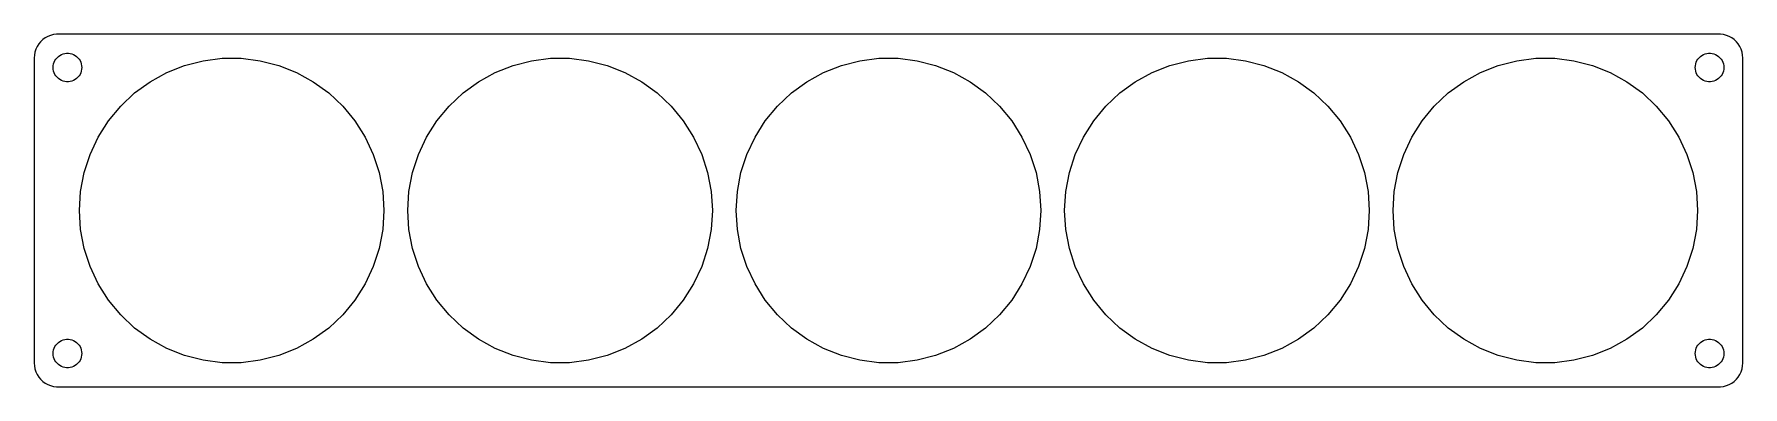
# Model space of a CAD drawing. Header units: metres. Extents: x -180 to 180, y -37 to 37.
import ezdxf

# ---------------------------------------------------------------- set-up
doc = ezdxf.new("R2010")
doc.units = ezdxf.units.M

msp = doc.modelspace()

# ---------------------------------------------------------------- linework, layer by layer
for p, q in [((-177.179, 36.2216), (-177.687, 35.8526)), ((-176.629, 36.5241), (-177.179, 36.2216)), ((-176.045, 36.7553), (-176.629, 36.5241)), ((-175.437, 36.9114), (-176.045, 36.7553)), ((-174.814, 36.9901), (-175.437, 36.9114)), ((174.814, 36.9901), (-174.814, 36.9901)), ((175.437, 36.9114), (174.814, 36.9901)), ((176.045, 36.7553), (175.437, 36.9114)), ((176.629, 36.5241), (176.045, 36.7553)), ((177.179, 36.2216), (176.629, 36.5241)), ((177.687, 35.8526), (177.179, 36.2216)), ((-179.461, 32.6267), (-179.5, 32)), ((-179.343, 33.2434), (-179.461, 32.6267)), ((-179.149, 33.8406), (-179.343, 33.2434)), ((-178.882, 34.4088), (-179.149, 33.8406)), ((-178.545, 34.9389), (-178.882, 34.4088)), ((-178.145, 35.4227), (-178.545, 34.9389)), ((-177.687, 35.8526), (-178.145, 35.4227)), ((-174.687, 32.0536), (-174.412, 32.3115)), ((-174.412, 32.3115), (-174.107, 32.533)), ((-174.107, 32.533), (-173.777, 32.7145)), ((-173.777, 32.7145), (-173.427, 32.8532)), ((-173.427, 32.8532), (-173.062, 32.9469)), ((-173.062, 32.9469), (-172.688, 32.9941)), ((-172.688, 32.9941), (-172.312, 32.9941)), ((-172.312, 32.9941), (-171.938, 32.9469)), ((-171.938, 32.9469), (-171.573, 32.8532)), ((-171.573, 32.8532), (-171.223, 32.7145)), ((-171.223, 32.7145), (-170.893, 32.533)), ((-170.893, 32.533), (-170.588, 32.3115)), ((-170.588, 32.3115), (-170.313, 32.0536)), ((170.313, 32.0536), (170.588, 32.3115)), ((170.588, 32.3115), (170.893, 32.533)), ((170.893, 32.533), (171.223, 32.7145)), ((171.223, 32.7145), (171.573, 32.8532)), ((171.573, 32.8532), (171.938, 32.9469)), ((171.938, 32.9469), (172.312, 32.9941)), ((172.312, 32.9941), (172.688, 32.9941)), ((172.688, 32.9941), (173.062, 32.9469)), ((173.062, 32.9469), (173.427, 32.8532)), ((173.427, 32.8532), (173.777, 32.7145)), ((173.777, 32.7145), (174.107, 32.533)), ((174.107, 32.533), (174.412, 32.3115)), ((174.412, 32.3115), (174.687, 32.0536)), ((178.145, 35.4227), (177.687, 35.8526)), ((178.545, 34.9389), (178.145, 35.4227)), ((178.882, 34.4088), (178.545, 34.9389)), ((179.149, 33.8406), (178.882, 34.4088)), ((179.343, 33.2434), (179.149, 33.8406)), ((179.461, 32.6267), (179.343, 33.2434)), ((179.5, 32), (179.461, 32.6267)), ((-179.5, 32), (-179.5, -32)), ((-175.5, 30), (-175.476, 30.376)), ((-175.476, 29.624), (-175.5, 30)), ((-175.476, 30.376), (-175.406, 30.7461)), ((-175.406, 29.2539), (-175.476, 29.624)), ((-175.406, 30.7461), (-175.289, 31.1044)), ((-175.289, 28.8956), (-175.406, 29.2539)), ((-175.289, 31.1044), (-175.129, 31.4453)), ((-175.129, 28.5547), (-175.289, 28.8956)), ((-175.129, 31.4453), (-174.927, 31.7634)), ((-174.927, 31.7634), (-174.687, 32.0536)), ((-170.313, 32.0536), (-170.073, 31.7634)), ((-170.073, 31.7634), (-169.871, 31.4453)), ((-169.871, 31.4453), (-169.711, 31.1044)), ((-169.711, 28.8956), (-169.871, 28.5547)), ((-169.711, 31.1044), (-169.594, 30.7461)), ((-169.594, 29.2539), (-169.711, 28.8956)), ((-169.594, 30.7461), (-169.524, 30.376)), ((-169.524, 29.624), (-169.594, 29.2539)), ((-169.524, 30.376), (-169.5, 30)), ((-169.5, 30), (-169.524, 29.624)), ((-155.146, 27.0185), (-151.625, 28.9545)), ((-151.625, 28.9545), (-147.889, 30.4338)), ((-147.889, 30.4338), (-143.996, 31.4332)), ((-143.996, 31.4332), (-140.009, 31.9368)), ((-140.009, 31.9368), (-135.991, 31.9368)), ((-135.991, 31.9368), (-132.004, 31.4332)), ((-132.004, 31.4332), (-128.111, 30.4338)), ((-128.111, 30.4338), (-124.375, 28.9545)), ((-124.375, 28.9545), (-120.854, 27.0185)), ((-86.1465, 27.0185), (-82.6249, 28.9545)), ((-82.6249, 28.9545), (-78.8885, 30.4338)), ((-78.8885, 30.4338), (-74.9962, 31.4332)), ((-74.9962, 31.4332), (-71.0093, 31.9368)), ((-71.0093, 31.9368), (-66.9907, 31.9368)), ((-66.9907, 31.9368), (-63.0038, 31.4332)), ((-63.0038, 31.4332), (-59.1115, 30.4338)), ((-59.1115, 30.4338), (-55.3751, 28.9545)), ((-55.3751, 28.9545), (-51.8535, 27.0185)), ((-17.1465, 27.0185), (-13.6249, 28.9545)), ((-13.6249, 28.9545), (-9.88853, 30.4338)), ((-9.88853, 30.4338), (-5.9962, 31.4332)), ((-5.9962, 31.4332), (-2.00929, 31.9368)), ((-2.00929, 31.9368), (2.00929, 31.9368)), ((2.00929, 31.9368), (5.9962, 31.4332)), ((5.9962, 31.4332), (9.88853, 30.4338)), ((9.88853, 30.4338), (13.6249, 28.9545)), ((13.6249, 28.9545), (17.1465, 27.0185)), ((51.8535, 27.0185), (55.3751, 28.9545)), ((55.3751, 28.9545), (59.1115, 30.4338)), ((59.1115, 30.4338), (63.0038, 31.4332)), ((63.0038, 31.4332), (66.9907, 31.9368)), ((66.9907, 31.9368), (71.0093, 31.9368)), ((71.0093, 31.9368), (74.9962, 31.4332)), ((74.9962, 31.4332), (78.8885, 30.4338)), ((78.8885, 30.4338), (82.6249, 28.9545)), ((82.6249, 28.9545), (86.1465, 27.0185)), ((120.854, 27.0185), (124.375, 28.9545)), ((124.375, 28.9545), (128.111, 30.4338)), ((128.111, 30.4338), (132.004, 31.4332)), ((132.004, 31.4332), (135.991, 31.9368)), ((135.991, 31.9368), (140.009, 31.9368)), ((140.009, 31.9368), (143.996, 31.4332)), ((143.996, 31.4332), (147.889, 30.4338)), ((147.889, 30.4338), (151.625, 28.9545)), ((151.625, 28.9545), (155.146, 27.0185)), ((169.5, 30), (169.524, 30.376)), ((169.524, 29.624), (169.5, 30)), ((169.524, 30.376), (169.594, 30.7461)), ((169.594, 29.2539), (169.524, 29.624)), ((169.594, 30.7461), (169.711, 31.1044)), ((169.711, 28.8956), (169.594, 29.2539)), ((169.711, 31.1044), (169.871, 31.4453)), ((169.871, 28.5547), (169.711, 28.8956)), ((169.871, 31.4453), (170.073, 31.7634)), ((170.073, 31.7634), (170.313, 32.0536)), ((174.687, 32.0536), (174.927, 31.7634)), ((174.927, 31.7634), (175.129, 31.4453)), ((175.129, 31.4453), (175.289, 31.1044)), ((175.289, 28.8956), (175.129, 28.5547)), ((175.289, 31.1044), (175.406, 30.7461)), ((175.406, 29.2539), (175.289, 28.8956)), ((175.406, 30.7461), (175.476, 30.376)), ((175.476, 29.624), (175.406, 29.2539)), ((175.476, 30.376), (175.5, 30)), ((175.5, 30), (175.476, 29.624)), ((179.5, -32), (179.5, 32)), ((-174.927, 28.2366), (-175.129, 28.5547)), ((-174.687, 27.9464), (-174.927, 28.2366)), ((-174.412, 27.6884), (-174.687, 27.9464)), ((-174.107, 27.467), (-174.412, 27.6884)), ((-173.777, 27.2855), (-174.107, 27.467)), ((-173.427, 27.1468), (-173.777, 27.2855)), ((-173.062, 27.0531), (-173.427, 27.1468)), ((-172.688, 27.0059), (-173.062, 27.0531)), ((-172.312, 27.0059), (-172.688, 27.0059)), ((-171.938, 27.0531), (-172.312, 27.0059)), ((-171.573, 27.1468), (-171.938, 27.0531)), ((-171.223, 27.2855), (-171.573, 27.1468)), ((-170.893, 27.467), (-171.223, 27.2855)), ((-170.588, 27.6884), (-170.893, 27.467)), ((-170.313, 27.9464), (-170.588, 27.6884)), ((-170.073, 28.2366), (-170.313, 27.9464)), ((-169.871, 28.5547), (-170.073, 28.2366)), ((-158.398, 24.6564), (-155.146, 27.0185)), ((-120.854, 27.0185), (-117.602, 24.6564)), ((-89.3976, 24.6564), (-86.1465, 27.0185)), ((-51.8535, 27.0185), (-48.6024, 24.6564)), ((-20.3976, 24.6564), (-17.1465, 27.0185)), ((17.1465, 27.0185), (20.3976, 24.6564)), ((48.6024, 24.6564), (51.8535, 27.0185)), ((86.1465, 27.0185), (89.3976, 24.6564)), ((117.602, 24.6564), (120.854, 27.0185)), ((155.146, 27.0185), (158.398, 24.6564)), ((170.073, 28.2366), (169.871, 28.5547)), ((170.313, 27.9464), (170.073, 28.2366)), ((170.588, 27.6884), (170.313, 27.9464)), ((170.893, 27.467), (170.588, 27.6884)), ((171.223, 27.2855), (170.893, 27.467)), ((171.573, 27.1468), (171.223, 27.2855)), ((171.938, 27.0531), (171.573, 27.1468)), ((172.312, 27.0059), (171.938, 27.0531)), ((172.688, 27.0059), (172.312, 27.0059)), ((173.062, 27.0531), (172.688, 27.0059)), ((173.427, 27.1468), (173.062, 27.0531)), ((173.777, 27.2855), (173.427, 27.1468)), ((174.107, 27.467), (173.777, 27.2855)), ((174.412, 27.6884), (174.107, 27.467)), ((174.687, 27.9464), (174.412, 27.6884)), ((174.927, 28.2366), (174.687, 27.9464)), ((175.129, 28.5547), (174.927, 28.2366)), ((-163.889, 18.8091), (-161.327, 21.9055)), ((-161.327, 21.9055), (-158.398, 24.6564)), ((-117.602, 24.6564), (-114.673, 21.9055)), ((-114.673, 21.9055), (-112.111, 18.8091)), ((-94.8885, 18.8091), (-92.327, 21.9055)), ((-92.327, 21.9055), (-89.3976, 24.6564)), ((-48.6024, 24.6564), (-45.673, 21.9055)), ((-45.673, 21.9055), (-43.1115, 18.8091)), ((-25.8885, 18.8091), (-23.327, 21.9055)), ((-23.327, 21.9055), (-20.3976, 24.6564)), ((20.3976, 24.6564), (23.327, 21.9055)), ((23.327, 21.9055), (25.8885, 18.8091)), ((43.1115, 18.8091), (45.673, 21.9055)), ((45.673, 21.9055), (48.6024, 24.6564)), ((89.3976, 24.6564), (92.327, 21.9055)), ((92.327, 21.9055), (94.8885, 18.8091)), ((112.111, 18.8091), (114.673, 21.9055)), ((114.673, 21.9055), (117.602, 24.6564)), ((158.398, 24.6564), (161.327, 21.9055)), ((161.327, 21.9055), (163.889, 18.8091)), ((-166.042, 15.4161), (-163.889, 18.8091)), ((-112.111, 18.8091), (-109.958, 15.4161)), ((-97.0418, 15.4161), (-94.8885, 18.8091)), ((-43.1115, 18.8091), (-40.9582, 15.4161)), ((-28.0418, 15.4161), (-25.8885, 18.8091)), ((25.8885, 18.8091), (28.0418, 15.4161)), ((40.9582, 15.4161), (43.1115, 18.8091)), ((94.8885, 18.8091), (97.0418, 15.4161)), ((109.958, 15.4161), (112.111, 18.8091)), ((163.889, 18.8091), (166.042, 15.4161)), ((-167.753, 11.78), (-166.042, 15.4161)), ((-109.958, 15.4161), (-108.247, 11.78)), ((-98.7528, 11.78), (-97.0418, 15.4161)), ((-40.9582, 15.4161), (-39.2471, 11.78)), ((-29.7528, 11.78), (-28.0418, 15.4161)), ((28.0418, 15.4161), (29.7528, 11.78)), ((39.2471, 11.78), (40.9582, 15.4161)), ((97.0418, 15.4161), (98.7528, 11.78)), ((108.247, 11.78), (109.958, 15.4161)), ((166.042, 15.4161), (167.753, 11.78)), ((-168.995, 7.95807), (-167.753, 11.78)), ((-108.247, 11.78), (-107.005, 7.95807)), ((-99.9947, 7.95807), (-98.7528, 11.78)), ((-39.2471, 11.78), (-38.0053, 7.95807)), ((-30.9947, 7.95807), (-29.7528, 11.78)), ((29.7528, 11.78), (30.9947, 7.95807)), ((38.0053, 7.95807), (39.2471, 11.78)), ((98.7528, 11.78), (99.9947, 7.95807)), ((107.005, 7.95807), (108.247, 11.78)), ((167.753, 11.78), (168.995, 7.95807)), ((-169.748, 4.01065), (-168.995, 7.95807)), ((-107.005, 7.95807), (-106.252, 4.01065)), ((-100.748, 4.01065), (-99.9947, 7.95807)), ((-38.0053, 7.95807), (-37.2523, 4.01065)), ((-31.7477, 4.01065), (-30.9947, 7.95807)), ((30.9947, 7.95807), (31.7477, 4.01065)), ((37.2523, 4.01065), (38.0053, 7.95807)), ((99.9947, 7.95807), (100.748, 4.01065)), ((106.252, 4.01065), (107.005, 7.95807)), ((168.995, 7.95807), (169.748, 4.01065)), ((-170, 0), (-169.748, 4.01065)), ((-106.252, 4.01065), (-106, 0)), ((-101, 0), (-100.748, 4.01065)), ((-37.2523, 4.01065), (-37, 0)), ((-32, 0), (-31.7477, 4.01065)), ((31.7477, 4.01065), (32, 0)), ((37, 0), (37.2523, 4.01065)), ((100.748, 4.01065), (101, 0)), ((106, 0), (106.252, 4.01065)), ((169.748, 4.01065), (170, 0)), ((-169.748, -4.01065), (-170, 0)), ((-106, 0), (-106.252, -4.01065)), ((-100.748, -4.01065), (-101, 0)), ((-37, 0), (-37.2523, -4.01065)), ((-31.7477, -4.01065), (-32, 0)), ((32, 0), (31.7477, -4.01065)), ((37.2523, -4.01065), (37, 0)), ((101, 0), (100.748, -4.01065)), ((106.252, -4.01065), (106, 0)), ((170, 0), (169.748, -4.01065)), ((-168.995, -7.95807), (-169.748, -4.01065)), ((-106.252, -4.01065), (-107.005, -7.95807)), ((-99.9947, -7.95807), (-100.748, -4.01065)), ((-37.2523, -4.01065), (-38.0053, -7.95807)), ((-30.9947, -7.95807), (-31.7477, -4.01065)), ((31.7477, -4.01065), (30.9947, -7.95807)), ((38.0053, -7.95807), (37.2523, -4.01065)), ((100.748, -4.01065), (99.9947, -7.95807)), ((107.005, -7.95807), (106.252, -4.01065)), ((169.748, -4.01065), (168.995, -7.95807)), ((-167.753, -11.78), (-168.995, -7.95807)), ((-107.005, -7.95807), (-108.247, -11.78)), ((-98.7528, -11.78), (-99.9947, -7.95807)), ((-38.0053, -7.95807), (-39.2471, -11.78)), ((-29.7528, -11.78), (-30.9947, -7.95807)), ((30.9947, -7.95807), (29.7528, -11.78)), ((39.2471, -11.78), (38.0053, -7.95807)), ((99.9947, -7.95807), (98.7528, -11.78)), ((108.247, -11.78), (107.005, -7.95807)), ((168.995, -7.95807), (167.753, -11.78)), ((-166.042, -15.4161), (-167.753, -11.78)), ((-108.247, -11.78), (-109.958, -15.4161)), ((-97.0418, -15.4161), (-98.7528, -11.78)), ((-39.2471, -11.78), (-40.9582, -15.4161)), ((-28.0418, -15.4161), (-29.7528, -11.78)), ((29.7528, -11.78), (28.0418, -15.4161)), ((40.9582, -15.4161), (39.2471, -11.78)), ((98.7528, -11.78), (97.0418, -15.4161)), ((109.958, -15.4161), (108.247, -11.78)), ((167.753, -11.78), (166.042, -15.4161)), ((-163.889, -18.8091), (-166.042, -15.4161)), ((-109.958, -15.4161), (-112.111, -18.8091)), ((-94.8885, -18.8091), (-97.0418, -15.4161)), ((-40.9582, -15.4161), (-43.1115, -18.8091)), ((-25.8885, -18.8091), (-28.0418, -15.4161)), ((28.0418, -15.4161), (25.8885, -18.8091)), ((43.1115, -18.8091), (40.9582, -15.4161)), ((97.0418, -15.4161), (94.8885, -18.8091)), ((112.111, -18.8091), (109.958, -15.4161)), ((166.042, -15.4161), (163.889, -18.8091)), ((-161.327, -21.9055), (-163.889, -18.8091)), ((-112.111, -18.8091), (-114.673, -21.9055)), ((-92.327, -21.9055), (-94.8885, -18.8091)), ((-43.1115, -18.8091), (-45.673, -21.9055)), ((-23.327, -21.9055), (-25.8885, -18.8091)), ((25.8885, -18.8091), (23.327, -21.9055)), ((45.673, -21.9055), (43.1115, -18.8091)), ((94.8885, -18.8091), (92.327, -21.9055)), ((114.673, -21.9055), (112.111, -18.8091)), ((163.889, -18.8091), (161.327, -21.9055)), ((-158.398, -24.6564), (-161.327, -21.9055)), ((-155.146, -27.0185), (-158.398, -24.6564)), ((-117.602, -24.6564), (-120.854, -27.0185)), ((-114.673, -21.9055), (-117.602, -24.6564)), ((-89.3976, -24.6564), (-92.327, -21.9055)), ((-86.1465, -27.0185), (-89.3976, -24.6564)), ((-48.6024, -24.6564), (-51.8535, -27.0185)), ((-45.673, -21.9055), (-48.6024, -24.6564)), ((-20.3976, -24.6564), (-23.327, -21.9055)), ((-17.1465, -27.0185), (-20.3976, -24.6564)), ((20.3976, -24.6564), (17.1465, -27.0185)), ((23.327, -21.9055), (20.3976, -24.6564)), ((48.6024, -24.6564), (45.673, -21.9055)), ((51.8535, -27.0185), (48.6024, -24.6564)), ((89.3976, -24.6564), (86.1465, -27.0185)), ((92.327, -21.9055), (89.3976, -24.6564)), ((117.602, -24.6564), (114.673, -21.9055)), ((120.854, -27.0185), (117.602, -24.6564)), ((158.398, -24.6564), (155.146, -27.0185)), ((161.327, -21.9055), (158.398, -24.6564)), ((-175.289, -28.8956), (-175.129, -28.5547)), ((-175.129, -28.5547), (-174.927, -28.2366)), ((-174.927, -28.2366), (-174.687, -27.9464)), ((-174.687, -27.9464), (-174.412, -27.6884)), ((-174.412, -27.6884), (-174.107, -27.467)), ((-174.107, -27.467), (-173.777, -27.2855)), ((-173.777, -27.2855), (-173.427, -27.1468)), ((-173.427, -27.1468), (-173.062, -27.0531)), ((-173.062, -27.0531), (-172.688, -27.0059)), ((-172.688, -27.0059), (-172.312, -27.0059)), ((-172.312, -27.0059), (-171.938, -27.0531)), ((-171.938, -27.0531), (-171.573, -27.1468)), ((-171.573, -27.1468), (-171.223, -27.2855)), ((-171.223, -27.2855), (-170.893, -27.467)), ((-170.893, -27.467), (-170.588, -27.6884)), ((-170.588, -27.6884), (-170.313, -27.9464)), ((-170.313, -27.9464), (-170.073, -28.2366)), ((-170.073, -28.2366), (-169.871, -28.5547)), ((-169.871, -28.5547), (-169.711, -28.8956)), ((-151.625, -28.9545), (-155.146, -27.0185)), ((-120.854, -27.0185), (-124.375, -28.9545)), ((-82.6249, -28.9545), (-86.1465, -27.0185)), ((-51.8535, -27.0185), (-55.3751, -28.9545)), ((-13.6249, -28.9545), (-17.1465, -27.0185)), ((17.1465, -27.0185), (13.6249, -28.9545)), ((55.3751, -28.9545), (51.8535, -27.0185)), ((86.1465, -27.0185), (82.6249, -28.9545)), ((124.375, -28.9545), (120.854, -27.0185)), ((155.146, -27.0185), (151.625, -28.9545)), ((169.711, -28.8956), (169.871, -28.5547)), ((169.871, -28.5547), (170.073, -28.2366)), ((170.073, -28.2366), (170.313, -27.9464)), ((170.313, -27.9464), (170.588, -27.6884)), ((170.588, -27.6884), (170.893, -27.467)), ((170.893, -27.467), (171.223, -27.2855)), ((171.223, -27.2855), (171.573, -27.1468)), ((171.573, -27.1468), (171.938, -27.0531)), ((171.938, -27.0531), (172.312, -27.0059)), ((172.312, -27.0059), (172.688, -27.0059)), ((172.688, -27.0059), (173.062, -27.0531)), ((173.062, -27.0531), (173.427, -27.1468)), ((173.427, -27.1468), (173.777, -27.2855)), ((173.777, -27.2855), (174.107, -27.467)), ((174.107, -27.467), (174.412, -27.6884)), ((174.412, -27.6884), (174.687, -27.9464)), ((174.687, -27.9464), (174.927, -28.2366)), ((174.927, -28.2366), (175.129, -28.5547)), ((175.129, -28.5547), (175.289, -28.8956)), ((-179.5, -32), (-179.461, -32.6267)), ((-175.5, -30), (-175.476, -29.624)), ((-175.476, -30.376), (-175.5, -30)), ((-175.476, -29.624), (-175.406, -29.2539)), ((-175.406, -30.7461), (-175.476, -30.376)), ((-175.406, -29.2539), (-175.289, -28.8956)), ((-175.289, -31.1044), (-175.406, -30.7461)), ((-175.129, -31.4453), (-175.289, -31.1044)), ((-174.927, -31.7634), (-175.129, -31.4453)), ((-174.687, -32.0536), (-174.927, -31.7634)), ((-174.412, -32.3115), (-174.687, -32.0536)), ((-170.313, -32.0536), (-170.588, -32.3115)), ((-170.073, -31.7634), (-170.313, -32.0536)), ((-169.871, -31.4453), (-170.073, -31.7634)), ((-169.711, -31.1044), (-169.871, -31.4453)), ((-169.711, -28.8956), (-169.594, -29.2539)), ((-169.594, -30.7461), (-169.711, -31.1044)), ((-169.594, -29.2539), (-169.524, -29.624)), ((-169.524, -30.376), (-169.594, -30.7461)), ((-169.524, -29.624), (-169.5, -30)), ((-169.5, -30), (-169.524, -30.376)), ((-147.889, -30.4338), (-151.625, -28.9545)), ((-143.996, -31.4332), (-147.889, -30.4338)), ((-140.009, -31.9368), (-143.996, -31.4332)), ((-135.991, -31.9368), (-140.009, -31.9368)), ((-132.004, -31.4332), (-135.991, -31.9368)), ((-128.111, -30.4338), (-132.004, -31.4332)), ((-124.375, -28.9545), (-128.111, -30.4338)), ((-78.8885, -30.4338), (-82.6249, -28.9545)), ((-74.9962, -31.4332), (-78.8885, -30.4338)), ((-71.0093, -31.9368), (-74.9962, -31.4332)), ((-66.9907, -31.9368), (-71.0093, -31.9368)), ((-63.0038, -31.4332), (-66.9907, -31.9368)), ((-59.1115, -30.4338), (-63.0038, -31.4332)), ((-55.3751, -28.9545), (-59.1115, -30.4338)), ((-9.88853, -30.4338), (-13.6249, -28.9545)), ((-5.9962, -31.4332), (-9.88853, -30.4338)), ((-2.00929, -31.9368), (-5.9962, -31.4332)), ((2.00929, -31.9368), (-2.00929, -31.9368)), ((5.9962, -31.4332), (2.00929, -31.9368)), ((9.88853, -30.4338), (5.9962, -31.4332)), ((13.6249, -28.9545), (9.88853, -30.4338)), ((59.1115, -30.4338), (55.3751, -28.9545)), ((63.0038, -31.4332), (59.1115, -30.4338)), ((66.9907, -31.9368), (63.0038, -31.4332)), ((71.0093, -31.9368), (66.9907, -31.9368)), ((74.9962, -31.4332), (71.0093, -31.9368)), ((78.8885, -30.4338), (74.9962, -31.4332)), ((82.6249, -28.9545), (78.8885, -30.4338)), ((128.111, -30.4338), (124.375, -28.9545)), ((132.004, -31.4332), (128.111, -30.4338)), ((135.991, -31.9368), (132.004, -31.4332)), ((140.009, -31.9368), (135.991, -31.9368)), ((143.996, -31.4332), (140.009, -31.9368)), ((147.889, -30.4338), (143.996, -31.4332)), ((151.625, -28.9545), (147.889, -30.4338)), ((169.5, -30), (169.524, -29.624)), ((169.524, -30.376), (169.5, -30)), ((169.524, -29.624), (169.594, -29.2539)), ((169.594, -30.7461), (169.524, -30.376)), ((169.594, -29.2539), (169.711, -28.8956)), ((169.711, -31.1044), (169.594, -30.7461)), ((169.871, -31.4453), (169.711, -31.1044)), ((170.073, -31.7634), (169.871, -31.4453)), ((170.313, -32.0536), (170.073, -31.7634)), ((170.588, -32.3115), (170.313, -32.0536)), ((174.687, -32.0536), (174.412, -32.3115)), ((174.927, -31.7634), (174.687, -32.0536)), ((175.129, -31.4453), (174.927, -31.7634)), ((175.289, -31.1044), (175.129, -31.4453)), ((175.289, -28.8956), (175.406, -29.2539)), ((175.406, -30.7461), (175.289, -31.1044)), ((175.406, -29.2539), (175.476, -29.624)), ((175.476, -30.376), (175.406, -30.7461)), ((175.476, -29.624), (175.5, -30)), ((175.5, -30), (175.476, -30.376)), ((179.461, -32.6267), (179.5, -32)), ((-179.461, -32.6267), (-179.343, -33.2434)), ((-179.343, -33.2434), (-179.149, -33.8406)), ((-179.149, -33.8406), (-178.882, -34.4088)), ((-178.882, -34.4088), (-178.545, -34.9389)), ((-178.545, -34.9389), (-178.145, -35.4227)), ((-178.145, -35.4227), (-177.687, -35.8526)), ((-177.687, -35.8526), (-177.179, -36.2216)), ((-174.107, -32.533), (-174.412, -32.3115)), ((-173.777, -32.7145), (-174.107, -32.533)), ((-173.427, -32.8532), (-173.777, -32.7145)), ((-173.062, -32.9469), (-173.427, -32.8532)), ((-172.688, -32.9941), (-173.062, -32.9469)), ((-172.312, -32.9941), (-172.688, -32.9941)), ((-171.938, -32.9469), (-172.312, -32.9941)), ((-171.573, -32.8532), (-171.938, -32.9469)), ((-171.223, -32.7145), (-171.573, -32.8532)), ((-170.893, -32.533), (-171.223, -32.7145)), ((-170.588, -32.3115), (-170.893, -32.533)), ((170.893, -32.533), (170.588, -32.3115)), ((171.223, -32.7145), (170.893, -32.533)), ((171.573, -32.8532), (171.223, -32.7145)), ((171.938, -32.9469), (171.573, -32.8532)), ((172.312, -32.9941), (171.938, -32.9469)), ((172.688, -32.9941), (172.312, -32.9941)), ((173.062, -32.9469), (172.688, -32.9941)), ((173.427, -32.8532), (173.062, -32.9469)), ((173.777, -32.7145), (173.427, -32.8532)), ((174.107, -32.533), (173.777, -32.7145)), ((174.412, -32.3115), (174.107, -32.533)), ((177.179, -36.2216), (177.687, -35.8526)), ((177.687, -35.8526), (178.145, -35.4227)), ((178.145, -35.4227), (178.545, -34.9389)), ((178.545, -34.9389), (178.882, -34.4088)), ((178.882, -34.4088), (179.149, -33.8406)), ((179.149, -33.8406), (179.343, -33.2434)), ((179.343, -33.2434), (179.461, -32.6267)), ((-177.179, -36.2216), (-176.629, -36.5241)), ((-176.629, -36.5241), (-176.045, -36.7553)), ((-176.045, -36.7553), (-175.437, -36.9114)), ((-175.437, -36.9114), (-174.814, -36.9901)), ((-174.814, -36.9901), (174.814, -36.9901)), ((174.814, -36.9901), (175.437, -36.9114)), ((175.437, -36.9114), (176.045, -36.7553)), ((176.045, -36.7553), (176.629, -36.5241)), ((176.629, -36.5241), (177.179, -36.2216))]:
    msp.add_line(p, q)

doc.saveas('drawing.dxf')
